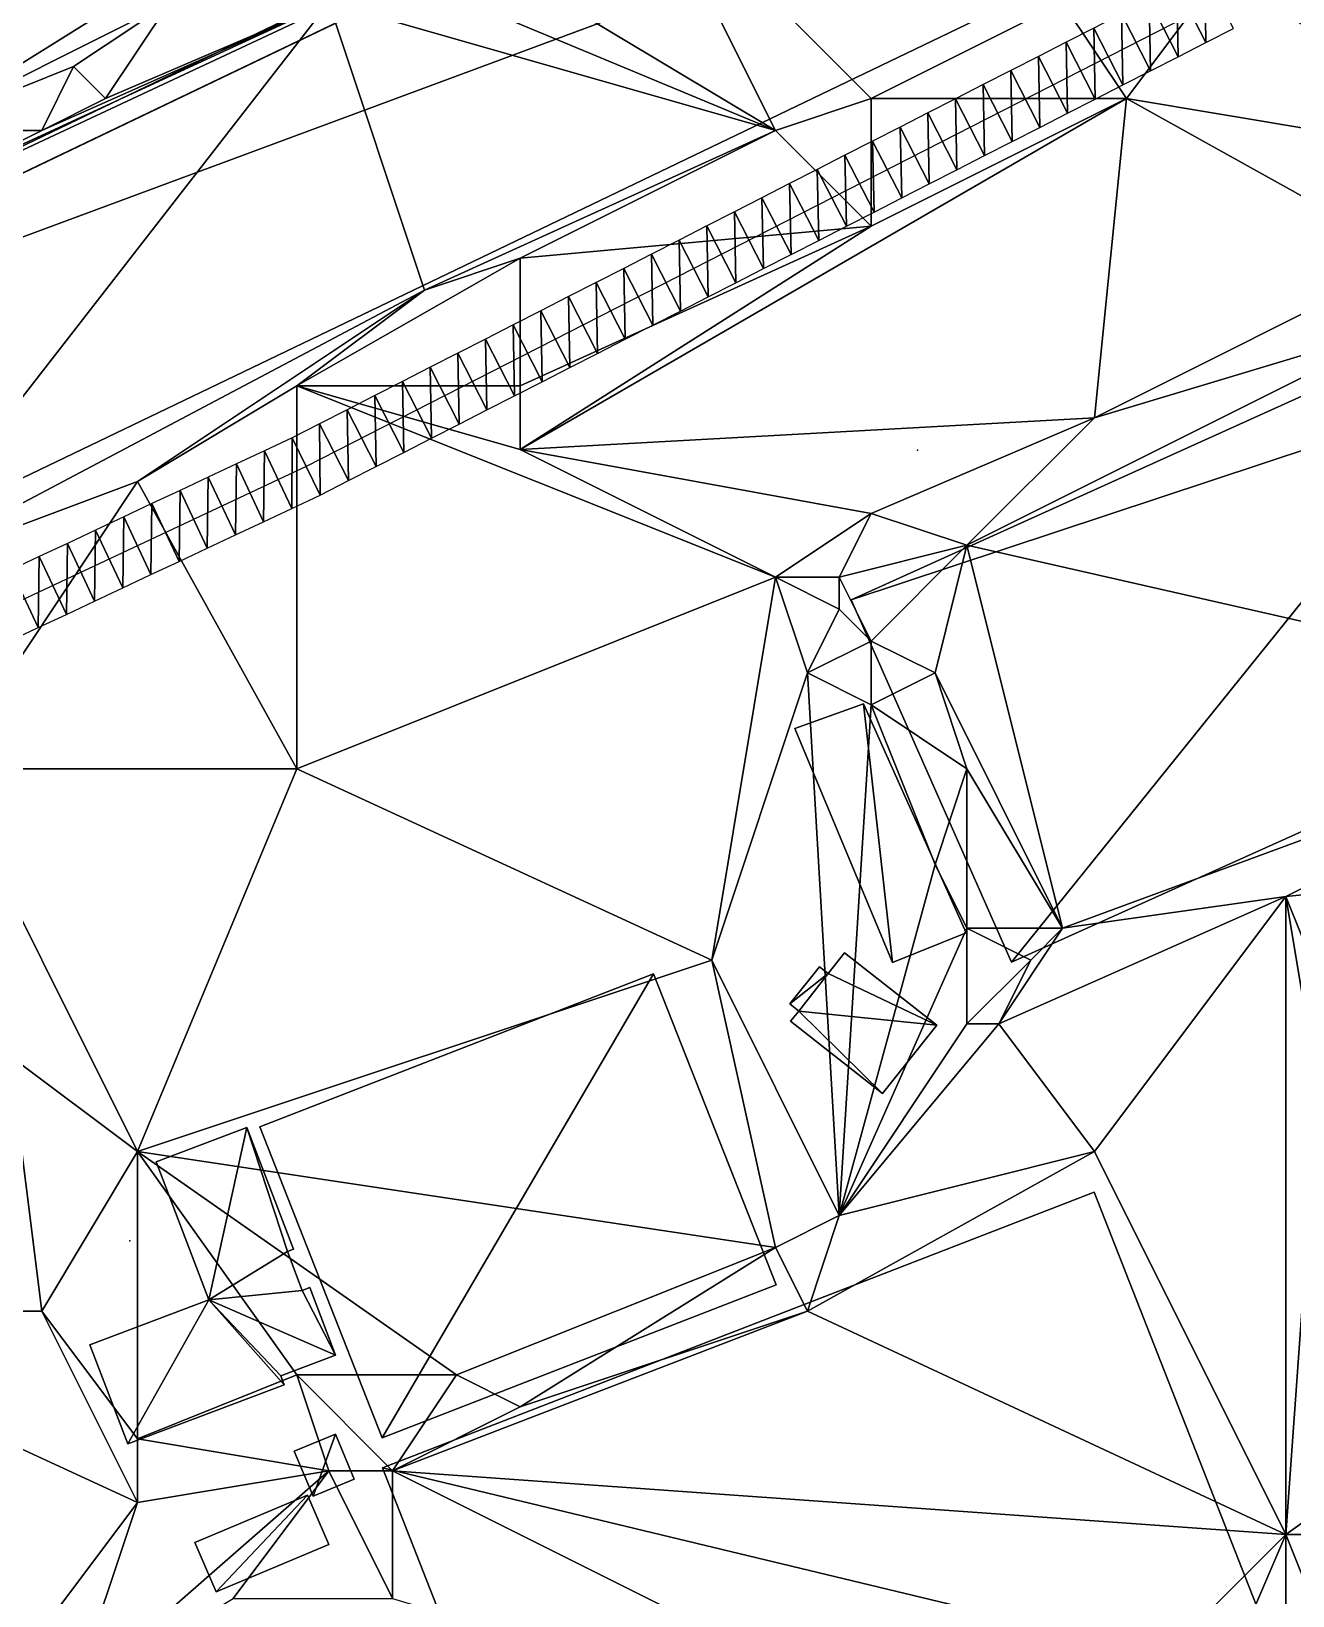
# Model space of a CAD drawing. Header units: metres. Extents: x -1103 to 901, y -902 to 905.
# Drawn here: x -1038.7 to -959.6, y -851.8 to -753.8 of the extents above; entities that cross this region are included whole.
import ezdxf

# ---------------------------------------------------------------- set-up
doc = ezdxf.new("R2010")
doc.units = ezdxf.units.M
for name, color, linetype in [('OSM_BUILDING_FOOTPRINTS', 7, 'CONTINUOUS'), ('OSM_BUILDING_ROOFS', 1, 'CONTINUOUS'), ('OSM_BUILDING_WALLS', 8, 'CONTINUOUS'), ('OSM_ROAD_AXES', 2, 'CONTINUOUS'), ('OSM_ROAD_SURFACE', 9, 'CONTINUOUS'), ('OSM_TERRAIN', 3, 'CONTINUOUS'), ('OSM_TREES', 3, 'CONTINUOUS')]:
    doc.layers.add(name, color=color, linetype=linetype)

msp = doc.modelspace()

# ---------------------------------------------------------------- linework, layer by layer
at = {"layer": 'OSM_BUILDING_FOOTPRINTS'}
for points in [[(-1082.077, -781.55, 6.095), (-1073.864, -798.415, 6.095), (-901.164, -715.469, 6.095), (-908.637, -700.12, 6.095), (-909.61, -700.584, 6.095), (-910.35, -699.069, 6.095), (-1059.373, -770.646, 6.095), (-1058.71, -771.995, 6.095), (-1076.196, -780.4, 6.095), (-1076.86, -779.04, 6.095), (-1082.077, -781.55, 6.095)], [(-990.785, -797.484, 6.916), (-986.486, -795.925, 6.916), (-980.052, -810.279, 6.916), (-984.661, -812.149, 6.916), (-990.785, -797.484, 6.916)], [(-987.668, -811.551, 7.098), (-981.887, -816.074, 7.098), (-985.291, -820.354, 7.098), (-991.061, -815.831, 7.098), (-990.542, -815.19, 7.098), (-991.106, -814.747, 7.098), (-989.249, -812.414, 7.098), (-988.696, -812.845, 7.098), (-987.668, -811.551, 7.098)], [(-1024.321, -822.445, 6.718), (-999.639, -812.857, 6.718), (-991.967, -832.353, 6.718), (-1016.661, -841.931, 6.718), (-1024.321, -822.445, 6.718)], [(-1030.832, -824.635, 7.705), (-1025.139, -822.478, 7.705), (-1022.221, -830.12, 7.705), (-1022.597, -830.264, 7.705), (-1021.668, -832.697, 7.705), (-1021.193, -832.52, 7.705), (-1019.579, -836.755, 7.705), (-1023.017, -838.049, 7.705), (-1022.807, -838.613, 7.705), (-1032.611, -842.307, 7.705), (-1034.977, -836.114, 7.705), (-1027.516, -833.294, 7.705), (-1030.832, -824.635, 7.705)], [(-1004.49, -874.754, 5.833), (-1016.639, -843.822, 5.833), (-972.027, -826.536, 5.833), (-959.89, -857.468, 5.833), (-1004.49, -874.754, 5.833)], [(-1022.165, -842.783, 6.582), (-1019.59, -841.71, 6.582), (-1018.407, -844.519, 6.582), (-1020.983, -845.592, 6.582), (-1022.165, -842.783, 6.582)], [(-1028.4, -848.489, 6.731), (-1021.336, -845.525, 6.731), (-1020.01, -848.622, 6.731), (-1027.073, -851.586, 6.731), (-1028.4, -848.489, 6.731)]]:
    msp.add_polyline3d(points, close=True, dxfattribs=at)
msp.add_polyline3d([(-950.496, -772.8, 5.471), (-987.248, -789.422, 5.471), (-987.248, -789.422, 5.471), (-977.211, -812.126, 5.471), (-956.044, -802.593, 5.471)], dxfattribs=at)
at = {"layer": 'OSM_BUILDING_ROOFS'}
for points in [[(-909.61, -700.584, 11.295), (-910.35, -699.069, 11.295), (-1059.373, -770.646, 11.295)], [(-1076.196, -780.4, 11.295), (-901.164, -715.469, 11.295), (-908.637, -700.12, 11.295)], [(-1076.196, -780.4, 11.295), (-908.637, -700.12, 11.295), (-909.61, -700.584, 11.295)], [(-909.61, -700.584, 11.295), (-1058.71, -771.995, 11.295), (-1076.196, -780.4, 11.295)], [(-909.61, -700.584, 11.295), (-1059.373, -770.646, 11.295), (-1058.71, -771.995, 11.295)], [(-1076.196, -780.4, 11.295), (-1073.864, -798.415, 11.295), (-901.164, -715.469, 11.295)], [(-948.572, -776.615, 13.871), (-950.496, -772.8, 13.871), (-987.248, -789.422, 13.871)], [(-948.572, -776.615, 13.871), (-987.248, -789.422, 13.871), (-977.211, -812.126, 13.871)], [(-948.572, -776.615, 13.871), (-977.211, -812.126, 13.871), (-956.044, -802.593, 13.871)], [(-986.486, -795.925, 12.116), (-990.785, -797.484, 12.116), (-984.661, -812.149, 12.116)], [(-986.486, -795.925, 12.116), (-984.661, -812.149, 12.116), (-980.052, -810.279, 12.116)], [(-981.887, -816.074, 17.098), (-987.668, -811.551, 17.098), (-988.696, -812.845, 17.098)], [(-988.696, -812.845, 17.098), (-989.249, -812.414, 17.098), (-991.106, -814.747, 17.098)], [(-999.639, -812.857, 11.918), (-1024.321, -822.445, 11.918), (-1016.661, -841.931, 11.918)], [(-999.639, -812.857, 11.918), (-1016.661, -841.931, 11.918), (-991.967, -832.353, 11.918)], [(-988.696, -812.845, 17.098), (-991.106, -814.747, 17.098), (-990.542, -815.19, 17.098)], [(-990.542, -815.19, 17.098), (-981.887, -816.074, 17.098), (-988.696, -812.845, 17.098)], [(-990.542, -815.19, 17.098), (-991.061, -815.831, 17.098), (-985.291, -820.354, 17.098)], [(-990.542, -815.19, 17.098), (-985.291, -820.354, 17.098), (-981.887, -816.074, 17.098)], [(-1025.139, -822.478, 12.905), (-1030.832, -824.635, 12.905), (-1027.516, -833.294, 12.905)], [(-1022.597, -830.264, 12.905), (-1025.139, -822.478, 12.905), (-1027.516, -833.294, 12.905)], [(-1022.597, -830.264, 12.905), (-1022.221, -830.12, 12.905), (-1025.139, -822.478, 12.905)], [(-1016.639, -843.822, 15.833), (-959.89, -857.468, 15.833), (-972.027, -826.536, 15.833)], [(-1027.516, -833.294, 12.905), (-1021.668, -832.697, 12.905), (-1022.597, -830.264, 12.905)], [(-1027.516, -833.294, 12.905), (-1034.977, -836.114, 12.905), (-1032.611, -842.307, 12.905)], [(-1027.516, -833.294, 12.905), (-1032.611, -842.307, 12.905), (-1022.807, -838.613, 12.905)], [(-1027.516, -833.294, 12.905), (-1019.579, -836.755, 12.905), (-1021.668, -832.697, 12.905)], [(-1027.516, -833.294, 12.905), (-1022.807, -838.613, 12.905), (-1023.017, -838.049, 12.905)], [(-1027.516, -833.294, 12.905), (-1023.017, -838.049, 12.905), (-1019.579, -836.755, 12.905)], [(-1019.579, -836.755, 12.905), (-1021.193, -832.52, 12.905), (-1021.668, -832.697, 12.905)], [(-1019.59, -841.71, 16.582), (-1022.165, -842.783, 16.582), (-1020.983, -845.592, 16.582)], [(-1019.59, -841.71, 16.582), (-1020.983, -845.592, 16.582), (-1018.407, -844.519, 16.582)], [(-1016.639, -843.822, 15.833), (-1004.49, -874.754, 15.833), (-959.89, -857.468, 15.833)], [(-1021.336, -845.525, 16.731), (-1028.4, -848.489, 16.731), (-1027.073, -851.586, 16.731)], [(-1021.336, -845.525, 16.731), (-1027.073, -851.586, 16.731), (-1020.01, -848.622, 16.731)]]:
    msp.add_3dface(points, dxfattribs=at)
at = {"layer": 'OSM_BUILDING_WALLS'}
for points in [[(-910.35, -699.069, 6.095), (-1059.373, -770.646, 6.095), (-1059.373, -770.646, 11.295)], [(-910.35, -699.069, 6.095), (-1059.373, -770.646, 11.295), (-910.35, -699.069, 11.295)], [(-1073.864, -798.415, 6.095), (-901.164, -715.469, 6.095), (-901.164, -715.469, 11.295)], [(-1073.864, -798.415, 6.095), (-901.164, -715.469, 11.295), (-1073.864, -798.415, 11.295)], [(-950.496, -772.8, 5.471), (-987.248, -789.422, 5.471), (-987.248, -789.422, 13.871)], [(-950.496, -772.8, 5.471), (-987.248, -789.422, 13.871), (-950.496, -772.8, 13.871)], [(-987.248, -789.422, 5.471), (-977.211, -812.126, 5.471), (-977.211, -812.126, 13.871)], [(-987.248, -789.422, 5.471), (-977.211, -812.126, 13.871), (-987.248, -789.422, 13.871)], [(-986.486, -795.925, 6.916), (-990.785, -797.484, 6.916), (-990.785, -797.484, 12.116)], [(-986.486, -795.925, 6.916), (-990.785, -797.484, 12.116), (-986.486, -795.925, 12.116)], [(-980.052, -810.279, 6.916), (-986.486, -795.925, 6.916), (-986.486, -795.925, 12.116)], [(-980.052, -810.279, 6.916), (-986.486, -795.925, 12.116), (-980.052, -810.279, 12.116)], [(-990.785, -797.484, 6.916), (-984.661, -812.149, 6.916), (-984.661, -812.149, 12.116)], [(-990.785, -797.484, 6.916), (-984.661, -812.149, 12.116), (-990.785, -797.484, 12.116)], [(-977.211, -812.126, 5.471), (-956.044, -802.593, 5.471), (-956.044, -802.593, 13.871)], [(-977.211, -812.126, 5.471), (-956.044, -802.593, 13.871), (-977.211, -812.126, 13.871)], [(-984.661, -812.149, 6.916), (-980.052, -810.279, 6.916), (-980.052, -810.279, 12.116)], [(-984.661, -812.149, 6.916), (-980.052, -810.279, 12.116), (-984.661, -812.149, 12.116)], [(-987.668, -811.551, 7.098), (-988.696, -812.845, 7.098), (-988.696, -812.845, 17.098)], [(-987.668, -811.551, 7.098), (-988.696, -812.845, 17.098), (-987.668, -811.551, 17.098)], [(-981.887, -816.074, 7.098), (-987.668, -811.551, 7.098), (-987.668, -811.551, 17.098)], [(-981.887, -816.074, 7.098), (-987.668, -811.551, 17.098), (-981.887, -816.074, 17.098)], [(-989.249, -812.414, 7.098), (-991.106, -814.747, 7.098), (-991.106, -814.747, 17.098)], [(-989.249, -812.414, 7.098), (-991.106, -814.747, 17.098), (-989.249, -812.414, 17.098)], [(-988.696, -812.845, 7.098), (-989.249, -812.414, 7.098), (-989.249, -812.414, 17.098)], [(-988.696, -812.845, 7.098), (-989.249, -812.414, 17.098), (-988.696, -812.845, 17.098)], [(-999.639, -812.857, 6.718), (-1024.321, -822.445, 6.718), (-1024.321, -822.445, 11.918)], [(-999.639, -812.857, 6.718), (-1024.321, -822.445, 11.918), (-999.639, -812.857, 11.918)], [(-991.967, -832.353, 6.718), (-999.639, -812.857, 6.718), (-999.639, -812.857, 11.918)], [(-991.967, -832.353, 6.718), (-999.639, -812.857, 11.918), (-991.967, -832.353, 11.918)], [(-991.106, -814.747, 7.098), (-990.542, -815.19, 7.098), (-990.542, -815.19, 17.098)], [(-991.106, -814.747, 7.098), (-990.542, -815.19, 17.098), (-991.106, -814.747, 17.098)], [(-990.542, -815.19, 7.098), (-991.061, -815.831, 7.098), (-991.061, -815.831, 17.098)], [(-990.542, -815.19, 7.098), (-991.061, -815.831, 17.098), (-990.542, -815.19, 17.098)], [(-991.061, -815.831, 7.098), (-985.291, -820.354, 7.098), (-985.291, -820.354, 17.098)], [(-991.061, -815.831, 7.098), (-985.291, -820.354, 17.098), (-991.061, -815.831, 17.098)], [(-985.291, -820.354, 7.098), (-981.887, -816.074, 7.098), (-981.887, -816.074, 17.098)], [(-985.291, -820.354, 7.098), (-981.887, -816.074, 17.098), (-985.291, -820.354, 17.098)], [(-1025.139, -822.478, 7.705), (-1030.832, -824.635, 7.705), (-1030.832, -824.635, 12.905)], [(-1025.139, -822.478, 7.705), (-1030.832, -824.635, 12.905), (-1025.139, -822.478, 12.905)], [(-1022.221, -830.12, 7.705), (-1025.139, -822.478, 7.705), (-1025.139, -822.478, 12.905)], [(-1022.221, -830.12, 7.705), (-1025.139, -822.478, 12.905), (-1022.221, -830.12, 12.905)], [(-1024.321, -822.445, 6.718), (-1016.661, -841.931, 6.718), (-1016.661, -841.931, 11.918)], [(-1024.321, -822.445, 6.718), (-1016.661, -841.931, 11.918), (-1024.321, -822.445, 11.918)], [(-1030.832, -824.635, 7.705), (-1027.516, -833.294, 7.705), (-1027.516, -833.294, 12.905)], [(-1030.832, -824.635, 7.705), (-1027.516, -833.294, 12.905), (-1030.832, -824.635, 12.905)], [(-972.027, -826.536, 5.833), (-1016.639, -843.822, 5.833), (-1016.639, -843.822, 15.833)], [(-972.027, -826.536, 5.833), (-1016.639, -843.822, 15.833), (-972.027, -826.536, 15.833)], [(-959.89, -857.468, 5.833), (-972.027, -826.536, 5.833), (-972.027, -826.536, 15.833)], [(-959.89, -857.468, 5.833), (-972.027, -826.536, 15.833), (-959.89, -857.468, 15.833)], [(-1022.597, -830.264, 7.705), (-1022.221, -830.12, 7.705), (-1022.221, -830.12, 12.905)], [(-1022.597, -830.264, 7.705), (-1022.221, -830.12, 12.905), (-1022.597, -830.264, 12.905)], [(-1021.668, -832.697, 7.705), (-1022.597, -830.264, 7.705), (-1022.597, -830.264, 12.905)], [(-1021.668, -832.697, 7.705), (-1022.597, -830.264, 12.905), (-1021.668, -832.697, 12.905)], [(-1016.661, -841.931, 6.718), (-991.967, -832.353, 6.718), (-991.967, -832.353, 11.918)], [(-1016.661, -841.931, 6.718), (-991.967, -832.353, 11.918), (-1016.661, -841.931, 11.918)], [(-1027.516, -833.294, 7.705), (-1034.977, -836.114, 7.705), (-1034.977, -836.114, 12.905)], [(-1027.516, -833.294, 7.705), (-1034.977, -836.114, 12.905), (-1027.516, -833.294, 12.905)], [(-1021.193, -832.52, 7.705), (-1021.668, -832.697, 7.705), (-1021.668, -832.697, 12.905)], [(-1021.193, -832.52, 7.705), (-1021.668, -832.697, 12.905), (-1021.193, -832.52, 12.905)], [(-1019.579, -836.755, 7.705), (-1021.193, -832.52, 7.705), (-1021.193, -832.52, 12.905)], [(-1019.579, -836.755, 7.705), (-1021.193, -832.52, 12.905), (-1019.579, -836.755, 12.905)], [(-1034.977, -836.114, 7.705), (-1032.611, -842.307, 7.705), (-1032.611, -842.307, 12.905)], [(-1034.977, -836.114, 7.705), (-1032.611, -842.307, 12.905), (-1034.977, -836.114, 12.905)], [(-1023.017, -838.049, 7.705), (-1019.579, -836.755, 7.705), (-1019.579, -836.755, 12.905)], [(-1023.017, -838.049, 7.705), (-1019.579, -836.755, 12.905), (-1023.017, -838.049, 12.905)], [(-1022.807, -838.613, 7.705), (-1023.017, -838.049, 7.705), (-1023.017, -838.049, 12.905)], [(-1022.807, -838.613, 7.705), (-1023.017, -838.049, 12.905), (-1022.807, -838.613, 12.905)], [(-1032.611, -842.307, 7.705), (-1022.807, -838.613, 7.705), (-1022.807, -838.613, 12.905)], [(-1032.611, -842.307, 7.705), (-1022.807, -838.613, 12.905), (-1032.611, -842.307, 12.905)], [(-1019.59, -841.71, 6.582), (-1022.165, -842.783, 6.582), (-1022.165, -842.783, 16.582)], [(-1019.59, -841.71, 6.582), (-1022.165, -842.783, 16.582), (-1019.59, -841.71, 16.582)], [(-1018.407, -844.519, 6.582), (-1019.59, -841.71, 6.582), (-1019.59, -841.71, 16.582)], [(-1018.407, -844.519, 6.582), (-1019.59, -841.71, 16.582), (-1018.407, -844.519, 16.582)], [(-1022.165, -842.783, 6.582), (-1020.983, -845.592, 6.582), (-1020.983, -845.592, 16.582)], [(-1022.165, -842.783, 6.582), (-1020.983, -845.592, 16.582), (-1022.165, -842.783, 16.582)], [(-1016.639, -843.822, 5.833), (-1004.49, -874.754, 5.833), (-1004.49, -874.754, 15.833)], [(-1016.639, -843.822, 5.833), (-1004.49, -874.754, 15.833), (-1016.639, -843.822, 15.833)], [(-1020.983, -845.592, 6.582), (-1018.407, -844.519, 6.582), (-1018.407, -844.519, 16.582)], [(-1020.983, -845.592, 6.582), (-1018.407, -844.519, 16.582), (-1020.983, -845.592, 16.582)], [(-1021.336, -845.525, 6.731), (-1028.4, -848.489, 6.731), (-1028.4, -848.489, 16.731)], [(-1021.336, -845.525, 6.731), (-1028.4, -848.489, 16.731), (-1021.336, -845.525, 16.731)], [(-1020.01, -848.622, 6.731), (-1021.336, -845.525, 6.731), (-1021.336, -845.525, 16.731)], [(-1020.01, -848.622, 6.731), (-1021.336, -845.525, 16.731), (-1020.01, -848.622, 16.731)], [(-1028.4, -848.489, 6.731), (-1027.073, -851.586, 6.731), (-1027.073, -851.586, 16.731)], [(-1028.4, -848.489, 6.731), (-1027.073, -851.586, 16.731), (-1028.4, -848.489, 16.731)], [(-1027.073, -851.586, 6.731), (-1020.01, -848.622, 6.731), (-1020.01, -848.622, 16.731)], [(-1027.073, -851.586, 6.731), (-1020.01, -848.622, 16.731), (-1027.073, -851.586, 16.731)]]:
    msp.add_3dface(points, dxfattribs=at)
at = {"layer": 'OSM_ROAD_AXES'}
msp.add_polyline3d([(-888.354, -662.684, 13.155), (-893.185, -666.843, 12.626), (-899.187, -673.556, 11.381), (-901.707, -679.074, 10.549), (-902.668, -685.334, 9.612), (-901.121, -690.708, 8.906), (-899.186, -696.381, 7.976), (-898.003, -701.822, 7.149), (-896.224, -709.63, 6.424), (-897.782, -716.111, 6.05), (-898.368, -718.61, 5.809), (-900.302, -720.822, 5.322), (-903.408, -723.841, 4.818), (-932.833, -736.504, 6.653), (-964.191, -751.821, 9.86), (-1021.415, -781.051, 10.853), (-1062.025, -800.129, 9.835), (-1085.89, -812.648, 9.875), (-1100, -817.151, 10.743)], dxfattribs=at)
at = {"layer": 'OSM_ROAD_SURFACE'}
for points in [[(-965.085, -750.032, 9.987), (-966.835, -750.926, 10.102), (-965.016, -754.488, 10.004)], [(-965.085, -750.032, 9.987), (-965.016, -754.488, 10.004), (-963.297, -753.61, 9.872)], [(-966.835, -750.926, 10.102), (-968.569, -751.812, 10.245), (-966.75, -755.374, 10.137)], [(-966.835, -750.926, 10.102), (-966.75, -755.374, 10.137), (-965.016, -754.488, 10.004)], [(-968.569, -751.812, 10.245), (-970.303, -752.697, 10.387), (-968.484, -756.26, 10.271)], [(-968.569, -751.812, 10.245), (-968.484, -756.26, 10.271), (-966.75, -755.374, 10.137)], [(-970.303, -752.697, 10.387), (-972.037, -753.583, 10.53), (-970.218, -757.145, 10.412)], [(-970.303, -752.697, 10.387), (-970.218, -757.145, 10.412), (-968.484, -756.26, 10.271)], [(-972.037, -753.583, 10.53), (-973.771, -754.469, 10.608), (-971.952, -758.031, 10.464)], [(-972.037, -753.583, 10.53), (-971.952, -758.031, 10.464), (-970.218, -757.145, 10.412)], [(-973.771, -754.469, 10.608), (-975.505, -755.355, 10.645), (-973.686, -758.917, 10.505)], [(-973.771, -754.469, 10.608), (-973.686, -758.917, 10.505), (-971.952, -758.031, 10.464)], [(-975.505, -755.355, 10.645), (-977.239, -756.241, 10.681), (-975.42, -759.803, 10.545)], [(-975.505, -755.355, 10.645), (-975.42, -759.803, 10.545), (-973.686, -758.917, 10.505)], [(-977.239, -756.241, 10.681), (-978.974, -757.126, 10.718), (-977.154, -760.688, 10.585)], [(-977.239, -756.241, 10.681), (-977.154, -760.688, 10.585), (-975.42, -759.803, 10.545)], [(-978.974, -757.126, 10.718), (-980.708, -758.012, 10.754), (-978.888, -761.574, 10.625)], [(-978.974, -757.126, 10.718), (-978.888, -761.574, 10.625), (-977.154, -760.688, 10.585)], [(-982.442, -758.898, 10.795), (-984.176, -759.784, 10.835), (-982.356, -763.346, 10.705)], [(-980.708, -758.012, 10.754), (-982.442, -758.898, 10.795), (-980.622, -762.46, 10.665)], [(-982.442, -758.898, 10.795), (-982.356, -763.346, 10.705), (-980.622, -762.46, 10.665)], [(-980.708, -758.012, 10.754), (-980.622, -762.46, 10.665), (-978.888, -761.574, 10.625)], [(-984.176, -759.784, 10.835), (-985.91, -760.669, 10.875), (-984.09, -764.231, 10.745)], [(-984.176, -759.784, 10.835), (-984.09, -764.231, 10.745), (-982.356, -763.346, 10.705)], [(-985.91, -760.669, 10.875), (-987.644, -761.555, 10.846), (-985.824, -765.117, 10.785)], [(-985.91, -760.669, 10.875), (-985.824, -765.117, 10.785), (-984.09, -764.231, 10.745)], [(-987.644, -761.555, 10.846), (-989.378, -762.441, 10.813), (-987.558, -766.003, 10.781)], [(-987.644, -761.555, 10.846), (-987.558, -766.003, 10.781), (-985.824, -765.117, 10.785)], [(-989.378, -762.441, 10.813), (-991.112, -763.327, 10.813), (-989.292, -766.889, 10.781)], [(-989.378, -762.441, 10.813), (-989.292, -766.889, 10.781), (-987.558, -766.003, 10.781)], [(-991.112, -763.327, 10.813), (-992.846, -764.212, 10.816), (-991.026, -767.775, 10.779)], [(-991.112, -763.327, 10.813), (-991.026, -767.775, 10.779), (-989.292, -766.889, 10.781)], [(-992.846, -764.212, 10.816), (-994.58, -765.098, 10.818), (-992.76, -768.66, 10.778)], [(-992.846, -764.212, 10.816), (-992.76, -768.66, 10.778), (-991.026, -767.775, 10.779)], [(-994.58, -765.098, 10.818), (-996.314, -765.984, 10.82), (-994.494, -769.546, 10.777)], [(-994.58, -765.098, 10.818), (-994.494, -769.546, 10.777), (-992.76, -768.66, 10.778)], [(-996.314, -765.984, 10.82), (-998.048, -766.87, 10.823), (-996.229, -770.432, 10.776)], [(-996.314, -765.984, 10.82), (-996.229, -770.432, 10.776), (-994.494, -769.546, 10.777)], [(-998.048, -766.87, 10.823), (-999.782, -767.755, 10.822), (-997.963, -771.318, 10.775)], [(-998.048, -766.87, 10.823), (-997.963, -771.318, 10.775), (-996.229, -770.432, 10.776)], [(-1001.516, -768.641, 10.821), (-1003.25, -769.527, 10.82), (-1001.431, -773.089, 10.765)], [(-999.782, -767.755, 10.822), (-1001.516, -768.641, 10.821), (-999.697, -772.203, 10.773)], [(-1001.516, -768.641, 10.821), (-1001.431, -773.089, 10.765), (-999.697, -772.203, 10.773)], [(-999.782, -767.755, 10.822), (-999.697, -772.203, 10.773), (-997.963, -771.318, 10.775)], [(-1003.25, -769.527, 10.82), (-1004.984, -770.413, 10.819), (-1003.165, -773.975, 10.753)], [(-1003.25, -769.527, 10.82), (-1003.165, -773.975, 10.753), (-1001.431, -773.089, 10.765)], [(-1004.984, -770.413, 10.819), (-1006.718, -771.298, 10.818), (-1004.899, -774.861, 10.742)], [(-1004.984, -770.413, 10.819), (-1004.899, -774.861, 10.742), (-1003.165, -773.975, 10.753)], [(-1006.718, -771.298, 10.818), (-1008.452, -772.184, 10.82), (-1006.633, -775.746, 10.731)], [(-1006.718, -771.298, 10.818), (-1006.633, -775.746, 10.731), (-1004.899, -774.861, 10.742)], [(-1008.452, -772.184, 10.82), (-1010.186, -773.07, 10.832), (-1008.367, -776.632, 10.706)], [(-1008.452, -772.184, 10.82), (-1008.367, -776.632, 10.706), (-1006.633, -775.746, 10.731)], [(-1010.186, -773.07, 10.832), (-1011.921, -773.956, 10.844), (-1010.101, -777.518, 10.627)], [(-1010.186, -773.07, 10.832), (-1010.101, -777.518, 10.627), (-1008.367, -776.632, 10.706)], [(-1011.921, -773.956, 10.844), (-1013.655, -774.841, 10.856), (-1011.835, -778.404, 10.548)], [(-1011.921, -773.956, 10.844), (-1011.835, -778.404, 10.548), (-1010.101, -777.518, 10.627)], [(-1013.655, -774.841, 10.856), (-1015.389, -775.727, 10.869), (-1013.569, -779.289, 10.52)], [(-1013.655, -774.841, 10.856), (-1013.569, -779.289, 10.52), (-1011.835, -778.404, 10.548)], [(-1015.389, -775.727, 10.869), (-1017.123, -776.613, 10.818), (-1015.303, -780.175, 10.6)], [(-1015.389, -775.727, 10.869), (-1015.303, -780.175, 10.6), (-1013.569, -779.289, 10.52)], [(-1018.857, -777.499, 10.786), (-1020.591, -778.384, 10.87), (-1018.771, -781.947, 10.768)], [(-1017.123, -776.613, 10.818), (-1018.857, -777.499, 10.786), (-1017.037, -781.061, 10.684)], [(-1018.857, -777.499, 10.786), (-1018.771, -781.947, 10.768), (-1017.037, -781.061, 10.684)], [(-1017.123, -776.613, 10.818), (-1017.037, -781.061, 10.684), (-1015.303, -780.175, 10.6)], [(-1020.591, -778.384, 10.87), (-1022.295, -779.255, 10.938), (-1020.535, -782.847, 10.853)], [(-1020.591, -778.384, 10.87), (-1020.535, -782.847, 10.853), (-1018.771, -781.947, 10.768)], [(-1022.295, -779.255, 10.938), (-1024.031, -780.071, 10.935), (-1022.33, -783.691, 10.924)], [(-1022.295, -779.255, 10.938), (-1022.33, -783.691, 10.924), (-1020.535, -782.847, 10.853)], [(-1024.031, -780.071, 10.935), (-1025.797, -780.9, 10.932), (-1024.096, -784.52, 10.921)], [(-1024.031, -780.071, 10.935), (-1024.096, -784.52, 10.921), (-1022.33, -783.691, 10.924)], [(-1025.797, -780.9, 10.932), (-1027.562, -781.729, 10.929), (-1025.862, -785.35, 10.918)], [(-1025.797, -780.9, 10.932), (-1025.862, -785.35, 10.918), (-1024.096, -784.52, 10.921)], [(-1027.562, -781.729, 10.929), (-1029.328, -782.559, 10.927), (-1027.627, -786.179, 10.915)], [(-1027.562, -781.729, 10.929), (-1027.627, -786.179, 10.915), (-1025.862, -785.35, 10.918)], [(-1031.094, -783.388, 10.924), (-1032.859, -784.218, 10.844), (-1031.159, -787.838, 10.821)], [(-1031.094, -783.388, 10.924), (-1031.159, -787.838, 10.821), (-1029.393, -787.009, 10.906)], [(-1029.328, -782.559, 10.927), (-1031.094, -783.388, 10.924), (-1029.393, -787.009, 10.906)], [(-1029.328, -782.559, 10.927), (-1029.393, -787.009, 10.906), (-1027.627, -786.179, 10.915)], [(-1032.859, -784.218, 10.844), (-1034.625, -785.047, 10.778), (-1032.924, -788.668, 10.737)], [(-1032.859, -784.218, 10.844), (-1032.924, -788.668, 10.737), (-1031.159, -787.838, 10.821)], [(-1034.625, -785.047, 10.778), (-1036.391, -785.877, 10.73), (-1034.69, -789.497, 10.652)], [(-1034.625, -785.047, 10.778), (-1034.69, -789.497, 10.652), (-1032.924, -788.668, 10.737)], [(-1036.391, -785.877, 10.73), (-1038.156, -786.706, 10.683), (-1036.456, -790.327, 10.567)], [(-1036.391, -785.877, 10.73), (-1036.456, -790.327, 10.567), (-1034.69, -789.497, 10.652)], [(-1038.156, -786.706, 10.683), (-1039.922, -787.536, 10.636), (-1038.221, -791.156, 10.486)], [(-1038.156, -786.706, 10.683), (-1038.221, -791.156, 10.486), (-1036.456, -790.327, 10.567)], [(-1039.922, -787.536, 10.636), (-1039.987, -791.986, 10.439), (-1038.221, -791.156, 10.486)]]:
    msp.add_3dface(points, dxfattribs=at)
at = {"layer": 'OSM_TERRAIN'}
for points in [[(-1046, -760, 11.705), (-1030, -750, 12.366), (-1058, -726, 11.374)], [(-964, -750, 9.823), (-946, -762, 8.72), (-950, -742, 9.114)], [(-992, -760, 10.787), (-1000, -744, 10.622), (-1012, -748, 10.622)], [(-986, -758, 10.88), (-1000, -744, 10.622), (-992, -760, 10.787)], [(-986, -758, 10.88), (-974, -752, 10.624), (-1000, -744, 10.622)], [(-1016, -750, 10.622), (-992, -760, 10.787), (-1012, -748, 10.622)], [(-1046, -760, 11.705), (-1030, -752, 12.298), (-1030, -750, 12.366)], [(-1020, -752, 10.622), (-992, -760, 10.787), (-1016, -750, 10.622)], [(-970, -758, 10.35), (-964, -750, 9.823), (-974, -752, 10.624)], [(-970, -758, 10.35), (-946, -762, 8.72), (-964, -750, 9.823)], [(-1048, -788, 10.516), (-1014, -770, 10.671), (-1020, -752, 10.622)], [(-1048, -788, 10.516), (-1020, -752, 10.622), (-1046, -764, 10.672)], [(-1046, -764, 10.672), (-1020, -752, 10.622), (-1038, -760, 10.738)], [(-1036, -756, 11.747), (-1030, -752, 12.298), (-1046, -760, 11.705)], [(-1020, -752, 10.622), (-1034, -758, 10.77), (-1038, -760, 10.738)], [(-1036, -756, 11.747), (-1034, -758, 10.77), (-1030, -752, 12.298)], [(-1034, -758, 10.77), (-1020, -752, 10.622), (-1030, -752, 12.298)], [(-1014, -770, 10.671), (-992, -760, 10.787), (-1020, -752, 10.622)], [(-986, -758, 10.88), (-970, -758, 10.35), (-974, -752, 10.624)], [(-1038, -760, 10.738), (-1036, -756, 11.747), (-1046, -760, 11.705)], [(-1038, -760, 10.738), (-1034, -758, 10.77), (-1036, -756, 11.747)], [(-1008, -780, 10.269), (-972, -778, 8.53), (-970, -758, 10.35)], [(-1008, -780, 10.269), (-970, -758, 10.35), (-986, -766, 10.724)], [(-986, -766, 10.724), (-986, -758, 10.88), (-992, -760, 10.787)], [(-986, -766, 10.724), (-970, -758, 10.35), (-986, -758, 10.88)], [(-972, -778, 8.53), (-952, -768, 8.484), (-970, -758, 10.35)], [(-970, -758, 10.35), (-952, -768, 8.484), (-946, -762, 8.72)], [(-1046, -764, 10.672), (-1038, -760, 10.738), (-1046, -760, 11.705)], [(-1008, -768, 10.81), (-992, -760, 10.787), (-1014, -770, 10.671)], [(-1008, -768, 10.81), (-986, -766, 10.724), (-992, -760, 10.787)], [(-1008, -776, 10.723), (-1008, -780, 10.269), (-986, -766, 10.724)], [(-1008, -776, 10.723), (-986, -766, 10.724), (-1008, -768, 10.81)], [(-1008, -776, 10.723), (-1008, -768, 10.81), (-1022, -776, 10.899)], [(-1022, -776, 10.899), (-1008, -768, 10.81), (-1014, -770, 10.671)], [(-972, -778, 8.53), (-952, -772, 7.746), (-952, -768, 8.484)], [(-1032, -782, 10.878), (-1014, -770, 10.671), (-1048, -788, 10.516)], [(-1032, -782, 10.878), (-1022, -776, 10.899), (-1014, -770, 10.671)], [(-980, -786, 7.623), (-936, -796, 7.586), (-952, -772, 7.746)], [(-980, -786, 7.623), (-952, -772, 7.746), (-972, -778, 8.53)], [(-1022, -800, 10.822), (-1022, -776, 10.899), (-1032, -782, 10.878)], [(-1022, -800, 10.822), (-992, -788, 9.356), (-1022, -776, 10.899)], [(-1022, -776, 10.899), (-992, -788, 9.356), (-1008, -780, 10.269)], [(-1022, -776, 10.899), (-1008, -780, 10.269), (-1008, -776, 10.723)], [(-986, -784, 9.042), (-972, -778, 8.53), (-1008, -780, 10.269)], [(-980, -786, 7.623), (-972, -778, 8.53), (-986, -784, 9.042)], [(-992, -788, 9.356), (-986, -784, 9.042), (-1008, -780, 10.269)], [(-1048, -788, 10.516), (-1044, -800, 10.011), (-1032, -782, 10.878)], [(-1044, -800, 10.011), (-1022, -800, 10.822), (-1032, -782, 10.878)], [(-992, -788, 9.356), (-988, -788, 8.213), (-986, -784, 9.042)], [(-988, -788, 8.213), (-980, -786, 7.623), (-986, -784, 9.042)], [(-986, -792, 7.602), (-980, -786, 7.623), (-988, -788, 8.213)], [(-986, -792, 7.602), (-982, -794, 7.586), (-980, -786, 7.623)], [(-982, -794, 7.586), (-974, -810, 7.586), (-980, -786, 7.623)], [(-980, -786, 7.623), (-974, -810, 7.586), (-936, -796, 7.586)], [(-996, -812, 9.575), (-992, -788, 9.356), (-1022, -800, 10.822)], [(-996, -812, 9.575), (-990, -794, 9.202), (-992, -788, 9.356)], [(-990, -794, 9.202), (-988, -790, 7.945), (-992, -788, 9.356)], [(-988, -790, 7.945), (-988, -788, 8.213), (-992, -788, 9.356)], [(-988, -790, 7.945), (-986, -792, 7.602), (-988, -788, 8.213)], [(-990, -794, 9.202), (-986, -792, 7.602), (-988, -790, 7.945)], [(-990, -794, 9.202), (-986, -796, 8.958), (-986, -792, 7.602)], [(-986, -796, 8.958), (-982, -794, 7.586), (-986, -792, 7.602)], [(-996, -812, 9.575), (-988, -828, 9.063), (-990, -794, 9.202)], [(-988, -828, 9.063), (-986, -796, 8.958), (-990, -794, 9.202)], [(-980, -800, 7.586), (-982, -794, 7.586), (-986, -796, 8.958)], [(-980, -800, 7.586), (-974, -810, 7.586), (-982, -794, 7.586)], [(-988, -828, 9.063), (-982, -806, 9.052), (-986, -796, 8.958)], [(-982, -806, 9.052), (-980, -800, 7.586), (-986, -796, 8.958)], [(-960, -808, 7.796), (-936, -796, 7.586), (-974, -810, 7.586)], [(-960, -808, 7.796), (-920, -804, 7.502), (-936, -796, 7.586)], [(-1040, -818, 9.949), (-1032, -824, 9.817), (-1044, -800, 10.011)], [(-1032, -824, 9.817), (-1022, -800, 10.822), (-1044, -800, 10.011)], [(-1032, -824, 9.817), (-996, -812, 9.575), (-1022, -800, 10.822)], [(-980, -810, 9.012), (-980, -800, 7.586), (-982, -806, 9.052)], [(-980, -810, 9.012), (-974, -810, 7.586), (-980, -800, 7.586)], [(-960, -808, 7.796), (-956, -818, 7.679), (-920, -804, 7.502)], [(-980, -810, 9.012), (-982, -806, 9.052), (-988, -828, 9.063)], [(-972, -824, 8.232), (-960, -808, 7.796), (-978, -816, 8.625)], [(-978, -816, 8.625), (-960, -808, 7.796), (-974, -810, 7.586)], [(-972, -824, 8.232), (-960, -848, 8.186), (-960, -808, 7.796)], [(-960, -848, 8.186), (-958, -820, 7.974), (-960, -808, 7.796)], [(-958, -820, 7.974), (-956, -818, 7.679), (-960, -808, 7.796)], [(-988, -828, 9.063), (-980, -816, 8.939), (-980, -810, 9.012)], [(-980, -816, 8.939), (-976, -812, 7.675), (-980, -810, 9.012)], [(-980, -810, 9.012), (-976, -812, 7.675), (-974, -810, 7.586)], [(-976, -812, 7.675), (-978, -816, 8.625), (-974, -810, 7.586)], [(-1032, -824, 9.817), (-992, -830, 9.55), (-996, -812, 9.575)], [(-992, -830, 9.55), (-988, -828, 9.063), (-996, -812, 9.575)], [(-980, -816, 8.939), (-978, -816, 8.625), (-976, -812, 7.675)], [(-972, -824, 8.232), (-978, -816, 8.625), (-988, -828, 9.063)], [(-988, -828, 9.063), (-978, -816, 8.625), (-980, -816, 8.939)], [(-1058, -834, 9.022), (-1038, -834, 9.362), (-1040, -818, 9.949)], [(-1038, -834, 9.362), (-1032, -824, 9.817), (-1040, -818, 9.949)], [(-946, -838, 8.16), (-958, -820, 7.974), (-960, -848, 8.186)], [(-1032, -842, 9.806), (-1032, -824, 9.817), (-1038, -834, 9.362)], [(-1032, -842, 9.806), (-1022, -838, 9.799), (-1032, -824, 9.817)], [(-1022, -838, 9.799), (-1012, -838, 9.573), (-1032, -824, 9.817)], [(-1012, -838, 9.573), (-992, -830, 9.55), (-1032, -824, 9.817)], [(-990, -834, 8.103), (-960, -848, 8.186), (-972, -824, 8.232)], [(-990, -834, 8.103), (-972, -824, 8.232), (-988, -828, 9.063)], [(-992, -830, 9.55), (-990, -834, 8.103), (-988, -828, 9.063)], [(-1008, -840, 8.25), (-992, -830, 9.55), (-1012, -838, 9.573)], [(-1008, -840, 8.25), (-990, -834, 8.103), (-992, -830, 9.55)], [(-1050, -870, 8.855), (-1032, -846, 9.038), (-1058, -834, 9.022)], [(-1032, -846, 9.038), (-1038, -834, 9.362), (-1058, -834, 9.022)], [(-1032, -846, 9.038), (-1032, -842, 9.806), (-1038, -834, 9.362)], [(-1016, -844, 8.103), (-960, -848, 8.186), (-990, -834, 8.103)], [(-1008, -840, 8.25), (-1016, -844, 8.103), (-990, -834, 8.103)], [(-1032, -842, 9.806), (-1020, -844, 8.876), (-1022, -838, 9.799)], [(-1020, -844, 8.876), (-1016, -844, 8.103), (-1022, -838, 9.799)], [(-1016, -844, 8.103), (-1012, -838, 9.573), (-1022, -838, 9.799)], [(-1016, -844, 8.103), (-1008, -840, 8.25), (-1012, -838, 9.573)], [(-960, -848, 8.186), (-952, -848, 8.251), (-946, -838, 8.16)], [(-1032, -846, 9.038), (-1020, -844, 8.876), (-1032, -842, 9.806)], [(-1036, -858, 8.389), (-1020, -844, 8.876), (-1032, -846, 9.038)], [(-1036, -858, 8.389), (-1026, -852, 8.718), (-1020, -844, 8.876)], [(-1026, -852, 8.718), (-1016, -852, 8.206), (-1020, -844, 8.876)], [(-1020, -844, 8.876), (-1016, -852, 8.206), (-1016, -844, 8.103)], [(-1016, -852, 8.206), (-976, -864, 8.049), (-1016, -844, 8.103)], [(-976, -864, 8.049), (-960, -848, 8.186), (-1016, -844, 8.103)], [(-1036, -858, 8.389), (-1032, -846, 9.038), (-1050, -870, 8.855)], [(-966, -862, 7.901), (-960, -848, 8.186), (-976, -864, 8.049)], [(-966, -862, 7.901), (-960, -864, 8.008), (-960, -848, 8.186)], [(-960, -864, 8.008), (-956, -858, 8.587), (-960, -848, 8.186)], [(-956, -858, 8.587), (-952, -848, 8.251), (-960, -848, 8.186)]]:
    msp.add_3dface(points, dxfattribs=at)
at = {"layer": 'OSM_TREES'}
for p in [(-983.103, -780.033, 9.022), (-1032.468, -829.601, 9.779)]:
    msp.add_point(p, dxfattribs=at)

doc.saveas('drawing.dxf')
